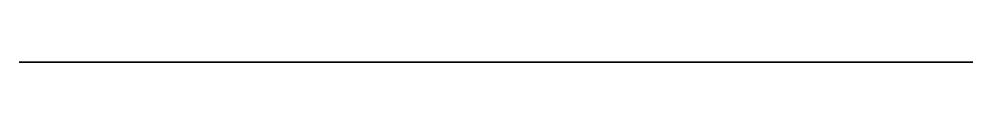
# Model space of a CAD drawing. Extents: x -20.3 to 9.5, y 0 to 0.
import ezdxf

# ---------------------------------------------------------------- set-up
doc = ezdxf.new("R2010")
doc.units = 0
doc.layers.get('0').update_dxf_attribs({"linetype": 'continuous'})

msp = doc.modelspace()

# ---------------------------------------------------------------- linework, layer by layer
at = {"color": 7}
msp.add_lwpolyline([(9.547, 0), (-20.332, 0), (-1.055, 0), (9.547, 0), (9.547, 0), (6.547, 0), (6.547, 0), (9.547, 0), (9.547, 0), (6.547, 0), (6.547, 0), (9.547, 0), (9.547, 0), (6.547, 0), (6.547, 0), (9.547, 0), (9.547, 0), (6.547, 0), (6.547, 0), (9.547, 0), (9.547, 0), (6.547, 0), (6.547, 0), (9.547, 0)], close=True, dxfattribs=at)

doc.saveas('drawing.dxf')
